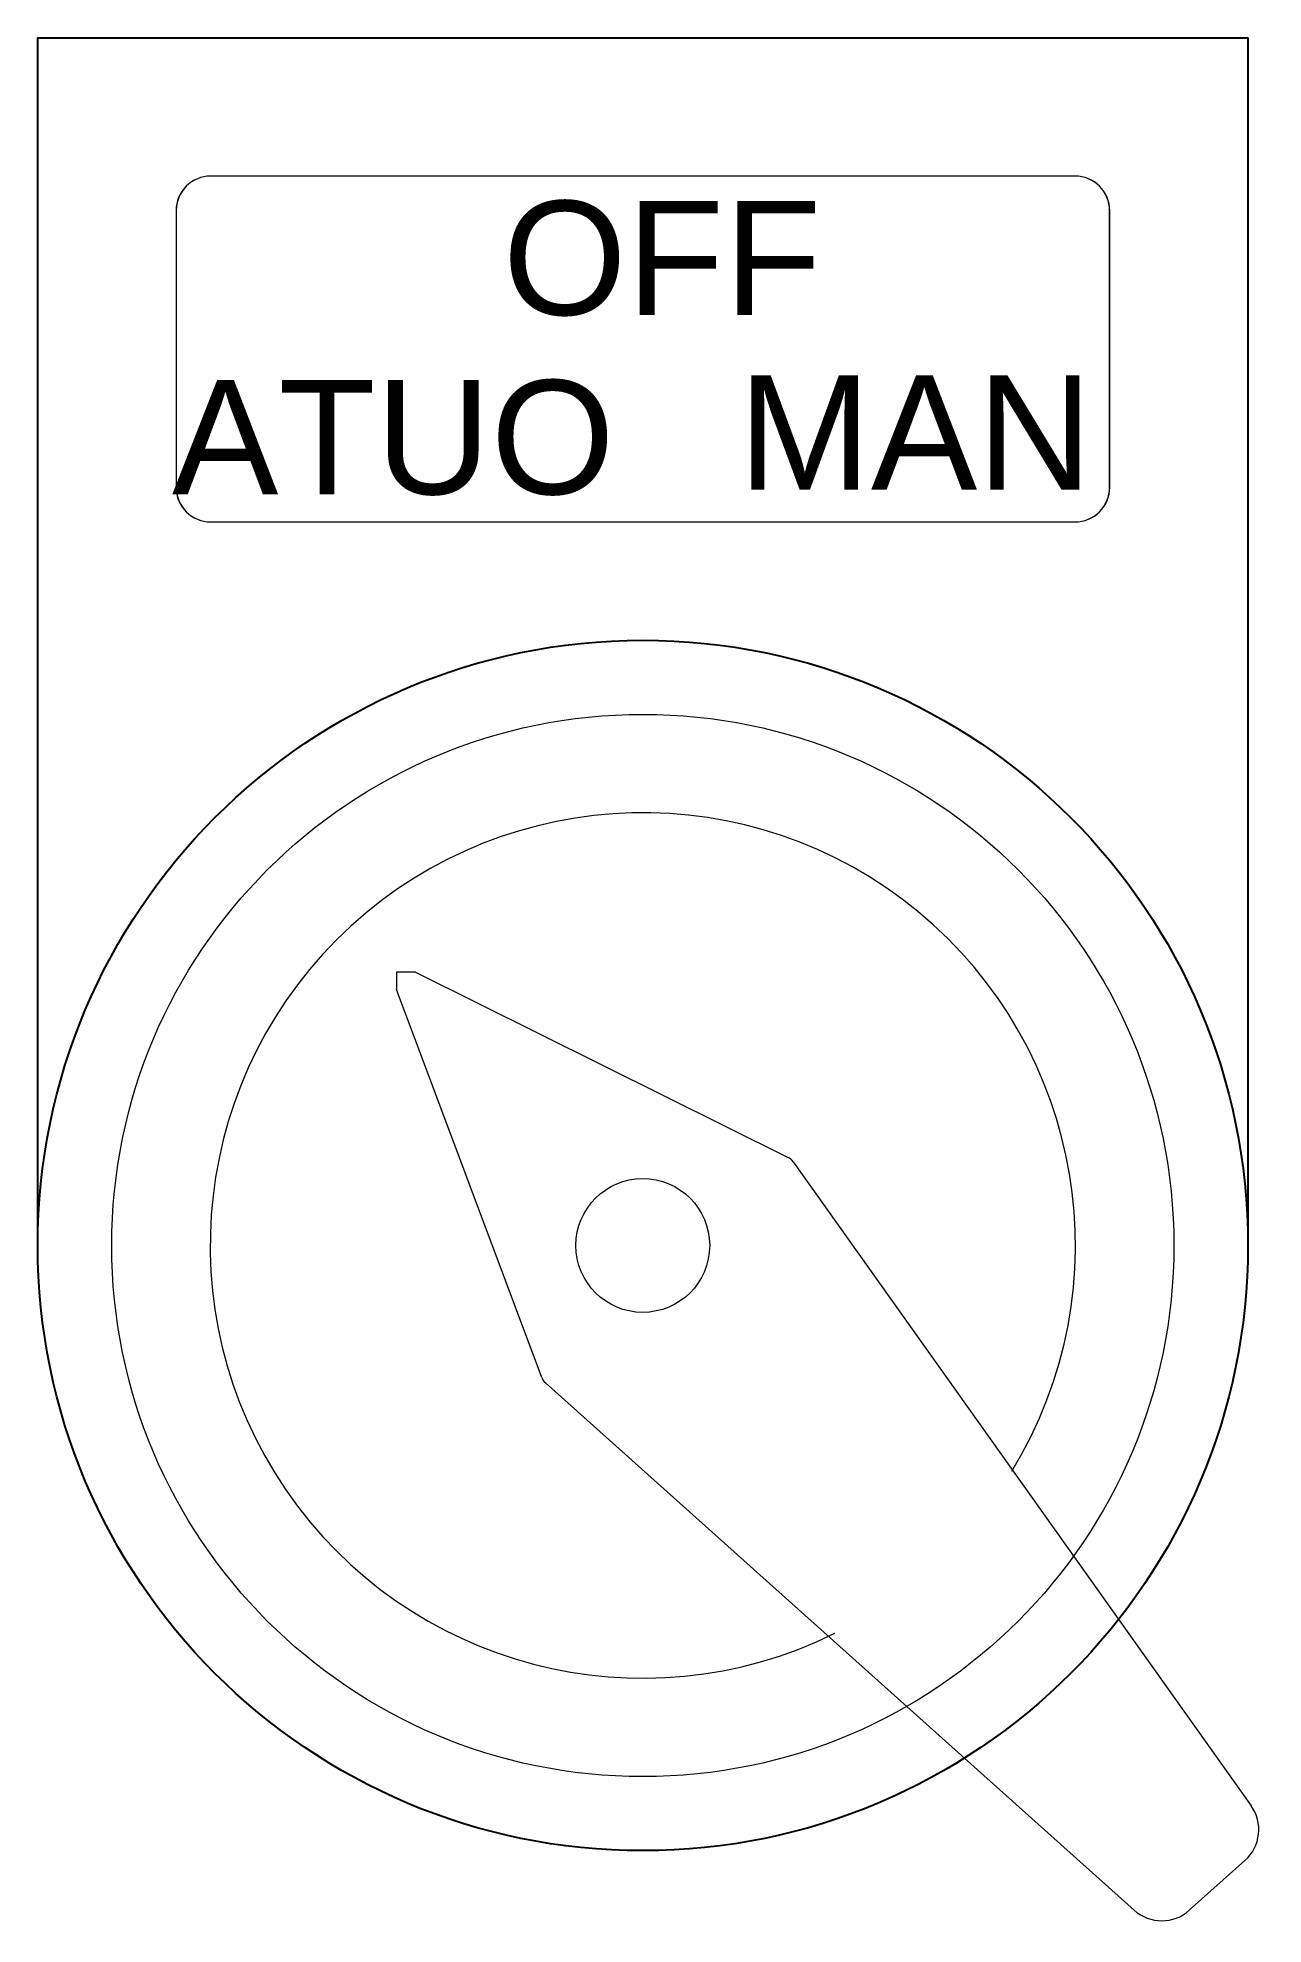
# Model space of a CAD drawing. Header units: millimetres. Extents: x 0 to 35.4, y 0 to 54.6.
import ezdxf
from ezdxf.enums import TextEntityAlignment as Align

# ---------------------------------------------------------------- set-up
doc = ezdxf.new("R2010")
doc.units = ezdxf.units.MM
doc.layers.add('07', color=5, linetype='Continuous', lineweight=5)
doc.layers.add('Line-Continous', color=5, linetype='Continuous', lineweight=5)
doc.layers.add('Layer cho khung tu', color=7, linetype='Continuous')
doc.styles.get("Standard").update_dxf_attribs({"font": 'arial.ttf'})

# ---------------------------------------------------------------- blocks, each defined once
blk = doc.blocks.new('A$C599517BA')
at = {"layer": '07', "color": 171, "lineweight": 13}
blk.add_arc((0, 0), 12.512, 328.5529, 296.3309, dxfattribs=at)
blk = doc.blocks.new('*U30')
blk.add_lwpolyline([(-22472.693, -2947.35), (-22472.693, -2912.425), (-22437.693, -2912.425), (-22437.693, -2947.35)])
blk.add_circle((-22455.193, -2947.35), 17.5)
at = {"layer": '07', "color": 171, "lineweight": 13}
for p, q in [((-22461.767, -2939.449), (-22462.317, -2939.449)), ((-22462.317, -2939.449), (-22462.317, -2939.944)), ((-22461.767, -2939.449), (-22450.989, -2944.804)), ((-22458.116, -2951.166), (-22462.317, -2939.944)), ((-22450.842, -2944.93), (-22437.6, -2963.552)), ((-22440.98, -2966.573), (-22458.009, -2951.323)), ((-22437.777, -2965.134), (-22439.389, -2966.574))]:
    blk.add_line(p, q, dxfattribs=at)
blk.add_circle((-22455.193, -2947.35), 1.934, dxfattribs=at)
for centre, radius, start, end in [((-22451.166, -2945.16), 0.398, 35.4161, 63.5784), ((-22457.744, -2951.027), 0.398, 200.5201, 228.1542), ((-22438.572, -2964.244), 1.194, 311.7852, 35.4161), ((-22440.184, -2965.684), 1.194, 228.1542, 311.7852)]:
    blk.add_arc(centre, radius, start, end, dxfattribs=at)
at = {"layer": 'Line-Continous', "color": 171, "linetype": 'Continuous', "lineweight": 13}
for points in [[(-22467.693, -2926.425), (-22442.693, -2926.425, 0.414214), (-22441.693, -2925.425), (-22441.693, -2917.425, 0.414214), (-22442.693, -2916.425), (-22467.693, -2916.425, 0.414214), (-22468.693, -2917.425), (-22468.693, -2925.425, 0.414214)], [(-22467.688, -2926.425), (-22442.688, -2926.425, 0.414214), (-22441.688, -2925.425), (-22441.688, -2917.425, 0.414214), (-22442.688, -2916.425), (-22467.688, -2916.425, 0.414214), (-22468.688, -2917.425), (-22468.688, -2925.425, 0.414214)]]:
    blk.add_lwpolyline(points, format="xyb", close=True, dxfattribs=at)
at = {"layer": 'Line-Continous', "color": 133, "linetype": 'Continuous', "lineweight": 13}
blk.add_circle((-22455.193, -2947.35), 15.359, dxfattribs=at)
at = {"layer": 'Layer cho khung tu', "color": 7}
blk.add_blockref('A$C599517BA', (-22455.193, -2947.35), dxfattribs=at)
for tag, p in [('OFF', (-22454.634, -2918.792)), ('AUTO', (-22462.406, -2923.977)), ('MAN', (-22447.313, -2923.842))]:
    blk.add_attdef(tag, text='', height=3.3, dxfattribs=at).set_placement(p, align=Align.MIDDLE_CENTER)

msp = doc.modelspace()

# ---------------------------------------------------------------- block references
msp.add_blockref('*U30', (22472.693, 2966.979)).add_auto_attribs({'MAN': 'MAN', 'AUTO': 'ATUO', 'OFF': 'OFF'})

doc.saveas('drawing.dxf')
